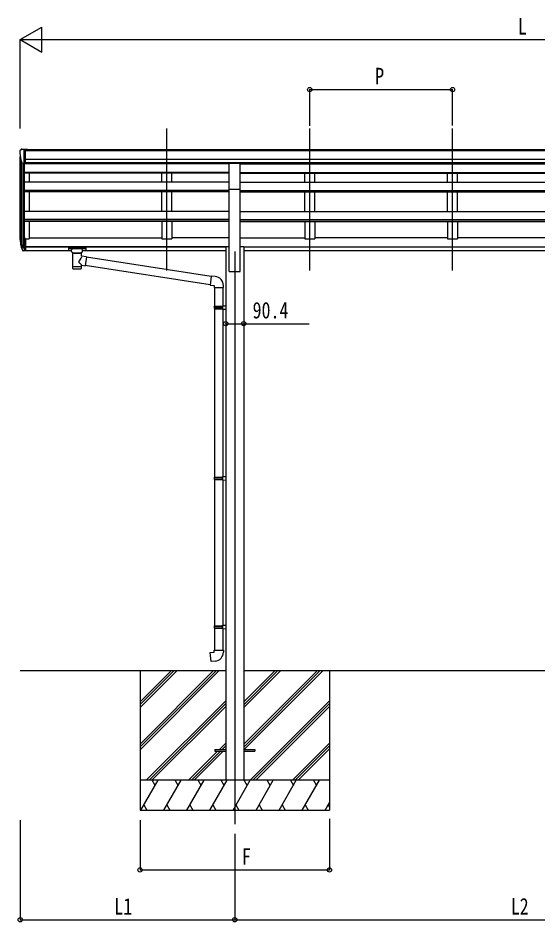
# Model space of a CAD drawing. Units: millimetres, scale not verified. Extents: x -10512 to 10512, y -7425 to 7425.
# Drawn here: x -3149 to -543, y -3510 to 1022 of the extents above; entities that cross this region are included whole.
import ezdxf
from ezdxf.enums import TextEntityAlignment as Align

# ---------------------------------------------------------------- set-up
doc = ezdxf.new("R2010")
doc.units = ezdxf.units.MM
doc.header["$LTSCALE"] = 30
for name, color, linetype in [('0-3_YKK_12', 2, 'Continuous'), ('0-4_YKK_13', 4, 'Continuous'), ('0-5_YKK_A1', 4, 'Continuous'), ('0-6_YKK_D', 6, 'Continuous')]:
    doc.layers.add(name, color=color, linetype=linetype)
doc.styles.add('ＭＳ ゴシック', font='')
doc.styles.get('ＭＳ ゴシック').set_extended_font_data('MS Gothic')

msp = doc.modelspace()

# ---------------------------------------------------------------- linework, layer by layer
at = {"layer": '0-3_YKK_12'}
for p, q in [((-2402.74, -243.42), (-2402.74, 467.81)), ((-1686.74, -243.42), (-1686.74, 467.81)), ((-970.74, -243.42), (-970.74, 467.81)), ((-2062.74, -149.62), (-2062.74, -3020.48))]:
    msp.add_line(p, q, dxfattribs=at)
at = {"layer": '0-4_YKK_13'}
for p, q in [((-3133.83, 364.39), (-3137.9, 358.58)), ((-3130.74, 364.96), (-3133.07, 364.82)), ((-3130.74, 364.96), (-3112.24, 364.96)), ((-3118.74, 291.97), (-3118.74, 364.96)), ((-3112.24, 364.96), (-3102.24, 364.87)), ((-3112.24, 292.97), (-3112.24, 364.96)), ((-3102.24, 363.36), (-3102.24, 364.87)), ((-3140.74, 355.59), (-3140.74, 354.96)), ((-3126.36, 293.79), (-3135.64, 309.85)), ((-3118.74, 291.97), (-3123.95, 292.29)), ((-3112.24, 292.97), (-3118.74, 292.97)), ((-2090.24, 294.93), (-2035.24, 294.93)), ((-2090.24, 163.02), (-2090.24, 294.93)), ((-2035.24, 163.02), (-2035.24, 294.93)), ((-2090.24, 163.02), (-2035.24, 163.02)), ((-3118.74, -84.33), (-3118.74, -146.21)), ((-3112.24, -84.33), (-3118.74, -84.33)), ((-3112.24, -84.33), (-3112.24, -145.39)), ((-3136.35, -110.37), (-3126.18, -129.54)), ((-3125.17, -128.29), (-3134.93, -109.87)), ((-3133.76, -127.22), (-3126.18, -144.71)), ((-3118.74, -129.04), (-3123.87, -129.04)), ((-3118.74, -131.04), (-3123.58, -131.04)), ((-3112.24, -122.64), (-3118.74, -122.64)), ((-3112.24, -128.04), (-3118.74, -128.04)), ((-2897.24, -131.1), (-2897.24, -141.86)), ((-2897.24, -131.29), (-2897.24, -132.84)), ((-2895.24, -130.44), (-2812.24, -130.44)), ((-2895.24, -132.62), (-2812.24, -132.62)), ((-2810.24, -131.1), (-2810.24, -141.86)), ((-3118.74, -146.21), (-3123.58, -146.21)), ((-3112.24, -145.39), (-3118.74, -145.39)), ((-2895.24, -142.53), (-2880.74, -142.53)), ((-2880.74, -149.33), (-2880.74, -139.06)), ((-2876.64, -153.84), (-2876.66, -234.13)), ((-2830.84, -171.41), (-2830.84, -153.82)), ((-2805.62, -175.32), (-2830.84, -171.4)), ((-2826.74, -149.33), (-2826.74, -139.06)), ((-2826.74, -142.53), (-2812.24, -142.53)), ((-2805.62, -175.32), (-2812.64, -220.57)), ((-2181.77, -274.16), (-2805.93, -177.33)), ((-2830.82, -234.13), (-2830.84, -217.5)), ((-2830.84, -217.75), (-2812.64, -220.57)), ((-2185.44, -316.09), (-2812.37, -218.83)), ((-2161.02, -273.94), (-2181.85, -272.11)), ((-2165.94, -329.68), (-2119.94, -329.68)), ((-2163.94, -329.68), (-2163.94, -423.68)), ((-2121.94, -329.68), (-2121.94, -421.12)), ((-2119.94, -329.68), (-2119.94, -318.76)), ((-2165.94, -425.68), (-2164.94, -423.68)), ((-2165.94, -425.68), (-2121.94, -425.68)), ((-2165.94, -425.68), (-2165.94, -433.68)), ((-2165.94, -433.68), (-2121.94, -433.68)), ((-2165.94, -433.68), (-2164.94, -435.68)), ((-2164.94, -423.68), (-2121.94, -423.68)), ((-2164.94, -435.68), (-2121.94, -435.68)), ((-2163.94, -435.68), (-2163.94, -1279.87)), ((-2126.42, -425.68), (-2126.85, -423.68)), ((-2123.94, -421.18), (-2107.94, -420.71)), ((-2123.94, -423.18), (-2123.94, -421.18)), ((-2123.94, -423.18), (-2121.94, -423.18)), ((-2123.94, -438.18), (-2123.94, -436.18)), ((-2123.94, -438.18), (-2107.94, -438.65)), ((-2121.94, -438.24), (-2121.94, -1277.31)), ((-2107.94, -420.71), (-2107.94, -438.65)), ((-2165.94, -1281.87), (-2164.94, -1279.87)), ((-2165.94, -1281.87), (-2121.94, -1281.87)), ((-2165.94, -1281.87), (-2165.94, -1289.87)), ((-2165.94, -1289.87), (-2121.94, -1289.87)), ((-2165.94, -1289.87), (-2164.94, -1291.87)), ((-2164.94, -1279.87), (-2121.94, -1279.87)), ((-2164.94, -1291.87), (-2121.94, -1291.87)), ((-2163.94, -1291.87), (-2163.94, -2025.03)), ((-2126.42, -1281.87), (-2126.85, -1279.87)), ((-2123.94, -1277.37), (-2107.94, -1276.9)), ((-2123.94, -1279.37), (-2123.94, -1277.37)), ((-2123.94, -1279.37), (-2121.94, -1279.37)), ((-2123.94, -1294.37), (-2123.94, -1292.37)), ((-2123.94, -1294.37), (-2107.94, -1294.84)), ((-2121.94, -1294.43), (-2121.94, -2022.47)), ((-2107.94, -1276.9), (-2107.94, -1294.84)), ((-2165.94, -2027.03), (-2164.94, -2025.03)), ((-2165.94, -2027.03), (-2121.94, -2027.03)), ((-2165.94, -2027.03), (-2165.94, -2035.03)), ((-2165.94, -2035.03), (-2121.94, -2035.03)), ((-2165.94, -2035.03), (-2164.94, -2037.03)), ((-2164.94, -2025.03), (-2121.94, -2025.03)), ((-2164.94, -2037.03), (-2121.94, -2037.03)), ((-2163.94, -2037.03), (-2163.94, -2147.03)), ((-2126.42, -2027.03), (-2126.85, -2025.03)), ((-2123.94, -2022.53), (-2107.94, -2022.06)), ((-2123.94, -2024.53), (-2123.94, -2022.53)), ((-2123.94, -2024.53), (-2121.94, -2024.53)), ((-2123.94, -2039.53), (-2123.94, -2037.53)), ((-2107.94, -2022.06), (-2107.94, -2040)), ((-2123.94, -2039.53), (-2107.94, -2040)), ((-2121.94, -2039.59), (-2121.94, -2147.03)), ((-2165.94, -2147.03), (-2119.94, -2147.03)), ((-2165.94, -2157.03), (-2165.94, -2147.03)), ((-2119.94, -2147.03), (-2119.94, -2157.94)), ((-2162.74, -2645.12), (-2162.74, -2654.12)), ((-2162.74, -2645.12), (-2107.94, -2645.12)), ((-2162.74, -2654.12), (-2107.94, -2654.12)), ((-2017.54, -2645.12), (-1962.74, -2645.12)), ((-2017.54, -2654.12), (-1962.74, -2654.12)), ((-1962.74, -2645.12), (-1962.74, -2654.12))]:
    msp.add_line(p, q, dxfattribs=at)
for points in [[(-2897.24, -131.1), (-2897.2, -130.91), (-2897.12, -130.77), (-2897.02, -130.68), (-2896.92, -130.62), (-2896.8, -130.57), (-2896.51, -130.51), (-2896.02, -130.46), (-2895.47, -130.44), (-2895.24, -130.44)], [(-2812.24, -130.44), (-2811.89, -130.44), (-2811.36, -130.47), (-2810.91, -130.52), (-2810.6, -130.6), (-2810.43, -130.7), (-2810.31, -130.83), (-2810.25, -131.01), (-2810.24, -131.1)], [(-2897.24, -141.86), (-2897.2, -142.06), (-2897.12, -142.2), (-2897.02, -142.29), (-2896.92, -142.35), (-2896.8, -142.4), (-2896.51, -142.46), (-2896.02, -142.5), (-2895.47, -142.52), (-2895.24, -142.53)], [(-2880.7, -149.28), (-2880.73, -149.63), (-2880.48, -150.59), (-2879.96, -151.47), (-2879.15, -152.31), (-2878.04, -153.11), (-2876.64, -153.84)], [(-2830.84, -153.82), (-2830.61, -153.73), (-2829.25, -152.99), (-2828.14, -152.15), (-2827.38, -151.28), (-2826.92, -150.38), (-2826.75, -149.5)], [(-2812.24, -142.53), (-2811.89, -142.52), (-2811.36, -142.5), (-2810.91, -142.45), (-2810.6, -142.37), (-2810.43, -142.27), (-2810.31, -142.13), (-2810.25, -141.95), (-2810.24, -141.86)], [(-2181.85, -272.11), (-2185.86, -317.94), (-2165.94, -319.68), (-2165.94, -329.68)], [(-2126.42, -425.68), (-2126.42, -433.68), (-2126.85, -435.68)], [(-2123.94, -436.18), (-2121.94, -436.18), (-2121.94, -423.18)], [(-2126.42, -1281.87), (-2126.42, -1289.87), (-2126.85, -1291.87)], [(-2123.94, -1292.37), (-2121.94, -1292.37), (-2121.94, -1279.37)], [(-2126.42, -2027.03), (-2126.42, -2035.03), (-2126.85, -2037.03)], [(-2123.94, -2037.53), (-2121.94, -2037.53), (-2121.94, -2024.53)], [(-2161.02, -2202.77), (-2181.85, -2204.6), (-2185.86, -2158.77), (-2165.94, -2157.03)]]:
    msp.add_lwpolyline(points, dxfattribs=at)
for centre, radius, start, end in [((-3133.01, 363.82), 1, 93.5, 145), ((-3137.74, 355.59), 3, 93, 180), ((-2938.74, 354.96), 202, 180, 192.90261), ((-3123.77, 295.29), 3, 210, 266.5), ((-3050.08, -88.2), 89.07, 174.49576, 194.41188), ((-3050.79, -83.92), 88.05, 177.22392, 197.21071), ((-3005.52, -91.14), 133.22, 183.27987, 195.71302), ((-3123.58, -128.04), 3, 210, 270), ((-3123.87, -127.54), 1.5, 210, 270), ((-3123.58, -143.21), 3, 210, 270), ((-2164.94, -318.76), 45, 0, 85), ((-2164.94, -2157.94), 45, 275, 0)]:
    msp.add_arc(centre, radius, start, end, dxfattribs=at)
for centre, major_axis, ratio, start_param, end_param in [((-2895.24, -132.84), (2, 0), 0.109601, 1.5707963, 3.1415927), ((-2853.74, -139.06), (27, 0), 0.122176, 6.2831853, 9.424778), ((-2812.24, -132.84), (2, 0), 0.109601, 0, 1.5707963), ((-2853.73, -154.29), (-22.91, 0.42), 0.072511, 0.0008029, 1.5715993), ((-2853.73, -155.91), (-22.91, 0.42), 0.072511, 0.0008029, 1.5715993), ((-2853.75, -154.29), (22.92, 0.42), 0.07247, 4.71158, 6.2823764), ((-2853.75, -155.91), (22.92, 0.42), 0.07247, 4.71158, 6.2823764), ((-2853.74, -197.95), (-22.81, -26.62), 0.234429, 1.6855472, 3.1268519), ((-2842.74, -149.33), (16, 0), 0.361356, 6.2636979, 6.2831853), ((-2853.74, -221.69), (22.91, 0), 0.122865, 3.1415927, 6.2831853), ((-2851.18, -195.3), (20.32, -22.25), 0.045535, 0.0389954, 1.3075346), ((-2853.74, -234.13), (22.92, 0), 0.101955, 3.1415499, 6.2833984)]:
    msp.add_ellipse(centre, major_axis=major_axis, ratio=ratio, start_param=start_param, end_param=end_param, dxfattribs=at)
at = {"layer": '0-5_YKK_A1'}
for p, q in [((-3112.24, 363.36), (1886.76, 363.36)), ((-3138.74, -88.76), (-3138.74, 326.6)), ((-3112.24, 358.01), (1886.76, 358.01)), ((-3134.46, 307.8), (-3134.46, -110.76)), ((-3124.74, 292.45), (-3124.74, -128.76)), ((-3118.74, 291.97), (-3118.74, -84.33)), ((-2090.24, 291.29), (-3118.74, 291.29)), ((-3112.24, 314.48), (1886.76, 314.48)), ((-3112.24, 296.81), (1886.76, 296.81)), ((-2090.24, 294.43), (-3112.24, 294.43)), ((-3093.74, 294.43), (-3093.74, 291.29)), ((-2427.74, 291.29), (-2427.74, 294.43)), ((-2377.74, 291.29), (-2377.74, 294.43)), ((-2035.24, 294.43), (809.76, 294.43)), ((-2035.24, 291.29), (809.76, 291.29)), ((-1711.74, 291.29), (-1711.74, 294.43)), ((-1661.74, 291.29), (-1661.74, 294.43)), ((-995.74, 291.29), (-995.74, 294.43)), ((-945.74, 291.29), (-945.74, 294.43)), ((-2090.24, 247.81), (-3118.74, 247.81)), ((-2090.24, 243.73), (-3118.74, 243.73)), ((-3093.74, 243.7), (-3093.74, 198.71)), ((-2427.74, 198.58), (-2427.74, 243.73)), ((-2377.74, 198.58), (-2377.74, 243.73)), ((-2035.24, 247.81), (809.76, 247.81)), ((-2035.24, 243.73), (809.76, 243.73)), ((-1711.74, 198.58), (-1711.74, 243.73)), ((-1661.74, 198.58), (-1661.74, 243.73)), ((-995.74, 198.58), (-995.74, 243.73)), ((-945.74, 198.58), (-945.74, 243.73)), ((-2090.24, 198.58), (-3118.74, 198.58)), ((-2035.24, 198.58), (809.76, 198.58)), ((-2090.24, 157.84), (-3118.74, 157.84)), ((-2090.24, 156.35), (-3118.74, 156.35)), ((-2090.24, 149.56), (-3118.74, 149.56)), ((-3093.74, 149.53), (-3093.74, 51.27)), ((-2427.74, 51.27), (-2427.74, 149.56)), ((-2377.74, 51.27), (-2377.74, 149.56)), ((-2090.24, -249.62), (-2090.24, 163.02)), ((-2035.24, -249.62), (-2035.24, 163.02)), ((-2035.24, 157.84), (809.76, 157.84)), ((-2035.24, 156.35), (809.76, 156.35)), ((-2035.24, 149.56), (809.76, 149.56)), ((-1711.74, 51.27), (-1711.74, 149.56)), ((-1661.74, 51.27), (-1661.74, 149.56)), ((-995.74, 51.27), (-995.74, 149.56)), ((-945.74, 51.27), (-945.74, 149.56)), ((-2090.14, 51.27), (-3118.74, 51.27)), ((-2035.34, 51.27), (809.76, 51.27)), ((-2090.07, 12.06), (-3118.74, 12.06)), ((-2090.16, 10.58), (-3118.74, 10.58)), ((-2090.14, 0.92), (-3118.74, 0.92)), ((-3093.74, 1.01), (-3093.74, -85.16)), ((-2427.74, 0.92), (-2427.74, -85.16)), ((-2377.74, 0.92), (-2377.74, -85.16)), ((-2035.41, 12.06), (809.76, 12.06)), ((-2035.34, 0.92), (809.76, 0.92)), ((-2035.32, 10.58), (809.76, 10.58)), ((-1711.74, 0.92), (-1711.74, -85.16)), ((-1661.74, 0.92), (-1661.74, -85.16)), ((-995.74, 0.92), (-995.74, -85.16)), ((-945.74, 0.92), (-945.74, -85.16)), ((-3112.24, -85.16), (-3093.74, -85.16)), ((-3093.74, -80.36), (-2427.74, -80.36)), ((-2427.74, -85.16), (-2377.74, -85.16)), ((-2090.01, -80.36), (-2377.74, -80.36)), ((-2090.01, -80.36), (-2377.74, -80.36)), ((-2035.47, -80.36), (-1711.74, -80.36)), ((-1711.74, -85.16), (-1661.74, -85.16)), ((-995.74, -80.36), (-1661.74, -80.36)), ((-995.74, -85.16), (-945.74, -85.16)), ((-279.74, -80.36), (-945.74, -80.36)), ((-3112.24, -124.48), (-2107.94, -124.48)), ((-3112.24, -125.85), (-2107.94, -125.85)), ((-2107.94, -123.24), (-2090.24, -123.24)), ((-2107.94, -123.24), (-2107.94, -2799.62)), ((-2035.24, -123.24), (-2017.54, -123.24)), ((-2017.54, -123.24), (-2017.54, -2799.62)), ((-2017.54, -124.66), (791.93, -124.66)), ((-2017.54, -126.04), (792.06, -126.04)), ((-3112.24, -143.22), (-2880.74, -143.22)), ((-2826.74, -143.22), (-2107.94, -143.22)), ((-2017.54, -143.22), (792.06, -143.22)), ((-1950.01, -142.92), (-1950.01, -143.66)), ((-2090.5, -249.62), (-2035.5, -249.62)), ((-3138.74, -2249.62), (-2107.94, -2249.62)), ((-2537.74, -2249.62), (-2537.74, -2949.62)), ((-2537.74, -2618.8), (-2168.56, -2249.62)), ((-2537.74, -2632.94), (-2154.42, -2249.62)), ((-2537.74, -2647.08), (-2140.28, -2249.62)), ((-2537.74, -2434.95), (-2352.41, -2249.62)), ((-2537.74, -2420.81), (-2366.55, -2249.62)), ((-2537.74, -2406.67), (-2380.69, -2249.62)), ((-2017.54, -2249.62), (792.06, -2249.62)), ((-2017.54, -2619.1), (-1648.06, -2249.62)), ((-2017.54, -2633.24), (-1633.92, -2249.62)), ((-2017.54, -2435.25), (-1831.91, -2249.62)), ((-2017.54, -2421.11), (-1846.05, -2249.62)), ((-2017.54, -2406.97), (-1860.19, -2249.62)), ((-2015.28, -2645.12), (-1619.78, -2249.62)), ((-1587.74, -2249.62), (-1587.74, -2949.62)), ((-2506.43, -2799.62), (-2107.94, -2401.13)), ((-1985.93, -2799.62), (-1587.74, -2401.43)), ((-2492.29, -2799.62), (-2107.94, -2415.28)), ((-2478.15, -2799.62), (-2107.94, -2429.42)), ((-1971.79, -2799.62), (-1587.74, -2415.58)), ((-1957.65, -2799.62), (-1587.74, -2429.72)), ((-2139.8, -2645.12), (-2107.94, -2613.27)), ((-2125.66, -2645.12), (-2107.94, -2627.41)), ((-1773.8, -2799.62), (-1587.74, -2613.57)), ((-1759.66, -2799.62), (-1587.74, -2627.71)), ((-2294.3, -2799.62), (-2148.8, -2654.12)), ((-2280.16, -2799.62), (-2134.66, -2654.12)), ((-2266.01, -2799.62), (-2120.51, -2654.12)), ((-2111.51, -2645.12), (-2107.94, -2641.55)), ((-1745.51, -2799.62), (-1587.74, -2641.85)), ((-1587.74, -2799.62), (-2537.74, -2799.62)), ((-2533.46, -2949.62), (-2446.86, -2799.62)), ((-2461.86, -2825.61), (-2476.86, -2799.62)), ((-2417.99, -2949.62), (-2331.39, -2799.62)), ((-2346.39, -2825.6), (-2361.39, -2799.62)), ((-2302.52, -2949.62), (-2215.92, -2799.62)), ((-2230.92, -2825.61), (-2245.92, -2799.62)), ((-2187.05, -2949.62), (-2100.45, -2799.62)), ((-2115.45, -2825.61), (-2130.45, -2799.62)), ((-2071.58, -2949.62), (-1984.98, -2799.62)), ((-1999.98, -2825.6), (-2014.98, -2799.62)), ((-1956.11, -2949.62), (-1869.51, -2799.62)), ((-1884.51, -2825.6), (-1899.51, -2799.62)), ((-1840.64, -2949.62), (-1754.04, -2799.62)), ((-1784.04, -2799.62), (-1769.04, -2825.6)), ((-1725.17, -2949.62), (-1638.57, -2799.62)), ((-1668.57, -2799.62), (-1653.57, -2825.6)), ((-2518.47, -2923.64), (-2503.47, -2949.62)), ((-2402.99, -2923.64), (-2388, -2949.62)), ((-2287.52, -2923.64), (-2272.53, -2949.62)), ((-2172.05, -2923.64), (-2157.05, -2949.62)), ((-2056.58, -2923.64), (-2041.58, -2949.62)), ((-1941.11, -2923.64), (-1926.11, -2949.62)), ((-1825.64, -2923.64), (-1810.65, -2949.62)), ((-1710.17, -2923.64), (-1695.18, -2949.62)), ((-1609.7, -2949.62), (-1587.74, -2911.58)), ((-1594.7, -2923.64), (-1587.74, -2935.71)), ((-2537.74, -2949.62), (-1587.74, -2949.62))]:
    msp.add_line(p, q, dxfattribs=at)
at = {"layer": '0-6_YKK_D'}
for p, q in [((-3138.74, 913.36), (-3030.49, 975.86)), ((-3030.49, 850.86), (-3030.49, 975.86)), ((-3138.74, 467.81), (-3138.74, 914.36)), ((-3138.74, 913.36), (-3030.49, 850.86)), ((-3138.74, 913.36), (-2922.23, 913.36)), ((-3013.74, 913.36), (1788.26, 913.36)), ((-1686.74, 480.76), (-1686.74, 664.36)), ((-1686.74, 663.36), (-970.74, 663.36)), ((-970.74, 483.65), (-970.74, 664.36)), ((-2107.94, -510.82), (-2107.94, -509.82)), ((-2017.54, -510.82), (-2017.54, -509.82)), ((-3138.74, -3000.64), (-3138.74, -3500.62)), ((-2537.74, -2999.64), (-2537.74, -3250.62)), ((-1587.74, -2994.08), (-1587.74, -3250.62)), ((-2062.74, -3068.92), (-2062.74, -3500.62)), ((-2062.74, -3068.92), (-2062.74, -3500.62)), ((-2537.74, -3249.62), (-1587.74, -3249.62)), ((-3138.74, -3499.62), (-2062.74, -3499.62)), ((-2062.74, -3499.62), (837.26, -3499.62))]:
    msp.add_line(p, q, dxfattribs=at)
msp.add_lwpolyline([(-2107.94, -510.82), (-2017.54, -510.82), (-1689.71, -510.82)], dxfattribs=at)
for centre in [(-1686.74, 663.36), (-970.74, 663.36), (-2107.94, -510.82), (-2017.54, -510.82), (-2537.74, -3249.62), (-1587.74, -3249.62), (-3138.74, -3499.62), (-2062.74, -3499.62), (-2062.74, -3499.62)]:
    msp.add_circle(centre, 10.62, dxfattribs=at)

# ---------------------------------------------------------------- texts
at = {"layer": '0-6_YKK_D', "style": 'ＭＳ ゴシック', "width": 0.8}
for s, p in [('L', (-642.74, 914.36)), ('P', (-1358.74, 665.02)), ('90.4', (-1973.37, -509.16)), ('F', (-2026.49, -3248.62)), ('L1', (-2666.74, -3497.96)), ('L2', (-678.74, -3497.96))]:
    msp.add_text(s, height=82.48, dxfattribs=at).set_placement(p, align=Align.BOTTOM_LEFT)

doc.saveas('drawing.dxf')
